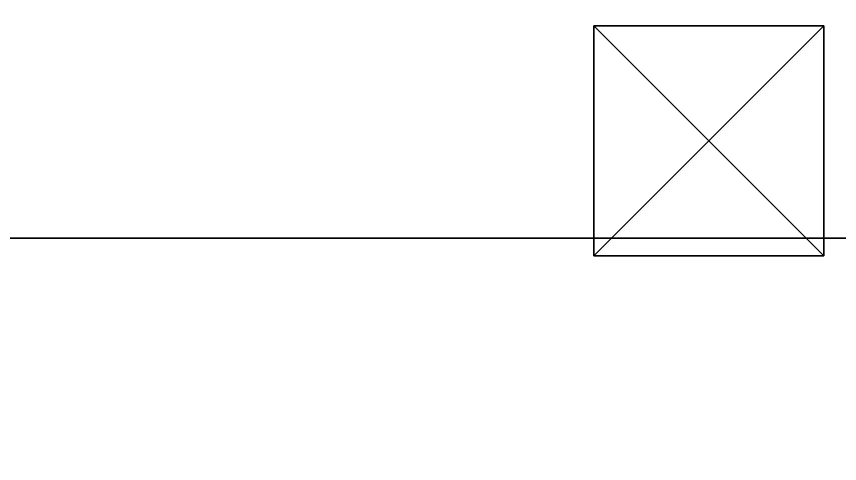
# Model space of a CAD drawing. Extents: x 0 to 4956, y -4930 to 0.
# Drawn here: x 354.3 to 408, y -3386.7 to -3357.5 of the extents above; entities that cross this region are included whole.
import ezdxf

# ---------------------------------------------------------------- set-up
doc = ezdxf.new("R2010")
doc.units = 0
for name, color, linetype in [('LAYER0', 7, 'CONTINUOUS'), ('LAYER143', 7, 'CONTINUOUS'), ('LAYER148', 7, 'CONTINUOUS'), ('LAYER163', 7, 'CONTINUOUS'), ('LAYER216', 7, 'CONTINUOUS'), ('LAYER244', 7, 'CONTINUOUS'), ('LAYER342', 253, 'CONTINUOUS'), ('LAYER343', 253, 'CONTINUOUS')]:
    doc.layers.add(name, color=color, linetype=linetype)

msp = doc.modelspace()

# ---------------------------------------------------------------- linework, layer by layer
at = {"layer": 'LAYER0', "invisible_edges": 1}
for points in [[(4956, 0), (0, -4930), (0, 0), (4956, 0)], [(4956, -4930, 5), (0, 0, 5), (0, -4930, 5), (4956, -4930, 5)], [(0, 0, 5), (4956, -4930, 5), (4956, 0, 5), (0, 0, 5)], [(0, -4930), (4956, 0), (4956, -4930), (0, -4930)]]:
    msp.add_3dface(points, dxfattribs=at)
at = {"layer": 'LAYER143', "invisible_edges": 1}
for points in [[(120, -3372, 2545), (670, -3372, 5), (120, -3372, 5), (120, -3372, 2545)], [(670, -3372, 5), (120, -3372, 2545), (670, -3372, 2545), (670, -3372, 5)], [(120, -3390, 5), (670, -3372, 5), (670, -3390, 5), (120, -3390, 5)], [(670, -3372, 5), (120, -3390, 5), (120, -3372, 5), (670, -3372, 5)], [(120, -3372, 2545), (670, -3390, 2545), (670, -3372, 2545), (120, -3372, 2545)], [(670, -3390, 2545), (120, -3372, 2545), (120, -3390, 2545), (670, -3390, 2545)]]:
    msp.add_3dface(points, dxfattribs=at)
at = {"layer": 'LAYER148', "invisible_edges": 1}
for points in [[(120, -2592, 85), (670, -3372, 85), (120, -3372, 85), (120, -2592, 85)], [(670, -3372, 85), (120, -2592, 85), (670, -2592, 85), (670, -3372, 85)], [(670, -2592, 103), (120, -3372, 103), (670, -3372, 103), (670, -2592, 103)], [(120, -3372, 103), (670, -2592, 103), (120, -2592, 103), (120, -3372, 103)], [(120, -3372, 103), (670, -3372, 85), (670, -3372, 103), (120, -3372, 103)], [(670, -3372, 85), (120, -3372, 103), (120, -3372, 85), (670, -3372, 85)]]:
    msp.add_3dface(points, dxfattribs=at)
at = {"layer": 'LAYER163', "invisible_edges": 1}
for points in [[(120, -3372, 2544), (670, -2592, 2544), (120, -2592, 2544), (120, -3372, 2544)], [(670, -2592, 2544), (120, -3372, 2544), (670, -3372, 2544), (670, -2592, 2544)], [(670, -3372, 2526), (120, -2592, 2526), (670, -2592, 2526), (670, -3372, 2526)], [(120, -2592, 2526), (670, -3372, 2526), (120, -3372, 2526), (120, -2592, 2526)], [(120, -3372, 2544), (670, -3372, 2526), (670, -3372, 2544), (120, -3372, 2544)], [(670, -3372, 2526), (120, -3372, 2544), (120, -3372, 2526), (670, -3372, 2526)]]:
    msp.add_3dface(points, dxfattribs=at)
at = {"layer": 'LAYER216', "invisible_edges": 1}
for points in [[(144.6, -3372, 1989), (610, -2592, 1989), (144.6, -2592, 1989), (144.6, -3372, 1989)], [(610, -2592, 1989), (144.6, -3372, 1989), (610, -3372, 1989), (610, -2592, 1989)], [(610, -3372, 1971), (144.6, -2592, 1971), (610, -2592, 1971), (610, -3372, 1971)], [(144.6, -2592, 1971), (610, -3372, 1971), (144.6, -3372, 1971), (144.6, -2592, 1971)], [(144.6, -3372, 1989), (610, -3372, 1971), (610, -3372, 1989), (144.6, -3372, 1989)], [(610, -3372, 1971), (144.6, -3372, 1989), (144.6, -3372, 1971), (610, -3372, 1971)]]:
    msp.add_3dface(points, dxfattribs=at)
at = {"layer": 'LAYER244', "invisible_edges": 1}
for points in [[(144.6, -3372, 871), (610, -2592, 871), (144.6, -2592, 871), (144.6, -3372, 871)], [(610, -2592, 871), (144.6, -3372, 871), (610, -3372, 871), (610, -2592, 871)], [(610, -3372, 853), (144.6, -2592, 853), (610, -2592, 853), (610, -3372, 853)], [(144.6, -2592, 853), (610, -3372, 853), (144.6, -3372, 853), (144.6, -2592, 853)], [(144.6, -3372, 871), (610, -3372, 853), (610, -3372, 871), (144.6, -3372, 871)], [(610, -3372, 853), (144.6, -3372, 871), (144.6, -3372, 853), (610, -3372, 853)]]:
    msp.add_3dface(points, dxfattribs=at)
at = {"layer": 'LAYER342'}
for points in [[(392, -3358.15, 1870), (392, -3358.15, 1885), (407, -3358.15, 1870), (392, -3358.15, 1870)], [(407, -3358.15, 1870), (392, -3358.15, 1885), (407, -3358.15, 1885), (407, -3358.15, 1870)], [(407, -3358.15, 1870), (407, -3373.15, 1870), (392, -3358.15, 1870), (407, -3358.15, 1870)], [(392, -3358.15, 1870), (407, -3373.15, 1870), (392, -3373.15, 1870), (392, -3358.15, 1870)], [(392, -3358.15, 1870), (392, -3373.15, 1870), (392, -3358.15, 1885), (392, -3358.15, 1870)], [(392, -3358.15, 1885), (392, -3373.15, 1870), (392, -3373.15, 1885), (392, -3358.15, 1885)], [(392, -3358.15, 1885), (392, -3373.15, 1885), (407, -3358.15, 1885), (392, -3358.15, 1885)], [(407, -3358.15, 1885), (392, -3373.15, 1885), (407, -3373.15, 1885), (407, -3358.15, 1885)], [(407, -3358.15, 1870), (407, -3358.15, 1885), (407, -3373.15, 1870), (407, -3358.15, 1870)], [(407, -3373.15, 1870), (407, -3358.15, 1885), (407, -3373.15, 1885), (407, -3373.15, 1870)], [(407, -3373.15, 1870), (407, -3373.15, 1885), (392, -3373.15, 1870), (407, -3373.15, 1870)], [(392, -3373.15, 1870), (407, -3373.15, 1885), (392, -3373.15, 1885), (392, -3373.15, 1870)]]:
    msp.add_3dface(points, dxfattribs=at)
at = {"layer": 'LAYER343'}
for points in [[(392, -3358.15, 1870), (392, -3358.15, 1885), (407, -3358.15, 1870), (392, -3358.15, 1870)], [(407, -3358.15, 1870), (392, -3358.15, 1885), (407, -3358.15, 1885), (407, -3358.15, 1870)], [(407, -3358.15, 1870), (407, -3373.15, 1870), (392, -3358.15, 1870), (407, -3358.15, 1870)], [(392, -3358.15, 1870), (407, -3373.15, 1870), (392, -3373.15, 1870), (392, -3358.15, 1870)], [(392, -3358.15, 1870), (392, -3373.15, 1870), (392, -3358.15, 1885), (392, -3358.15, 1870)], [(392, -3358.15, 1885), (392, -3373.15, 1870), (392, -3373.15, 1885), (392, -3358.15, 1885)], [(392, -3358.15, 1885), (392, -3373.15, 1885), (407, -3358.15, 1885), (392, -3358.15, 1885)], [(407, -3358.15, 1885), (392, -3373.15, 1885), (407, -3373.15, 1885), (407, -3358.15, 1885)], [(407, -3358.15, 1870), (407, -3358.15, 1885), (407, -3373.15, 1870), (407, -3358.15, 1870)], [(407, -3373.15, 1870), (407, -3358.15, 1885), (407, -3373.15, 1885), (407, -3373.15, 1870)], [(407, -3373.15, 1870), (407, -3373.15, 1885), (392, -3373.15, 1870), (407, -3373.15, 1870)], [(392, -3373.15, 1870), (407, -3373.15, 1885), (392, -3373.15, 1885), (392, -3373.15, 1870)]]:
    msp.add_3dface(points, dxfattribs=at)

doc.saveas('drawing.dxf')
